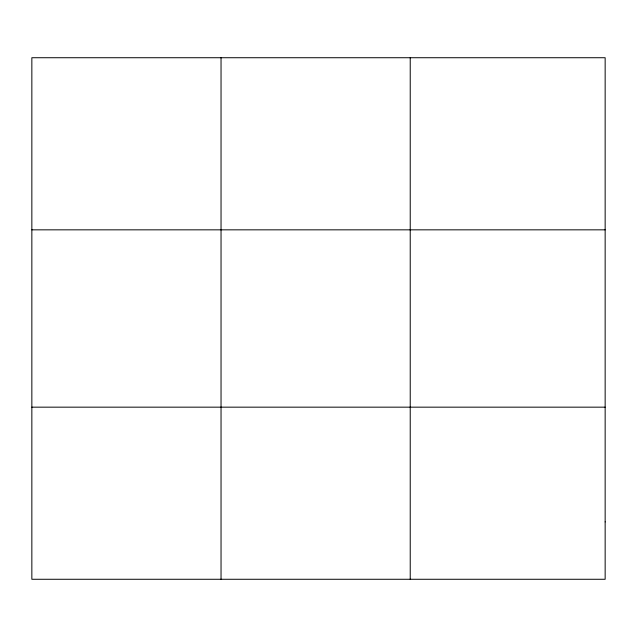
<?xml version="1.0" encoding="UTF-8"?>
<svg xmlns="http://www.w3.org/2000/svg" width="637" height="637" viewBox="0 0 637 637"><rect width="100%" height="100%" fill="white"/><g stroke="black" fill="none" stroke-linecap="round" stroke-linejoin="round"><path stroke-width="0.96" d="M221.039 57.728L221.039 579.272M410.228 57.728L410.228 579.272M31.85 229.838L605.15 229.838M31.85 407.162L605.15 407.162M605.15 521.902L605.15 579.272L31.85 579.272L31.85 57.728L605.15 57.728L605.15 521.902"/></g></svg>
